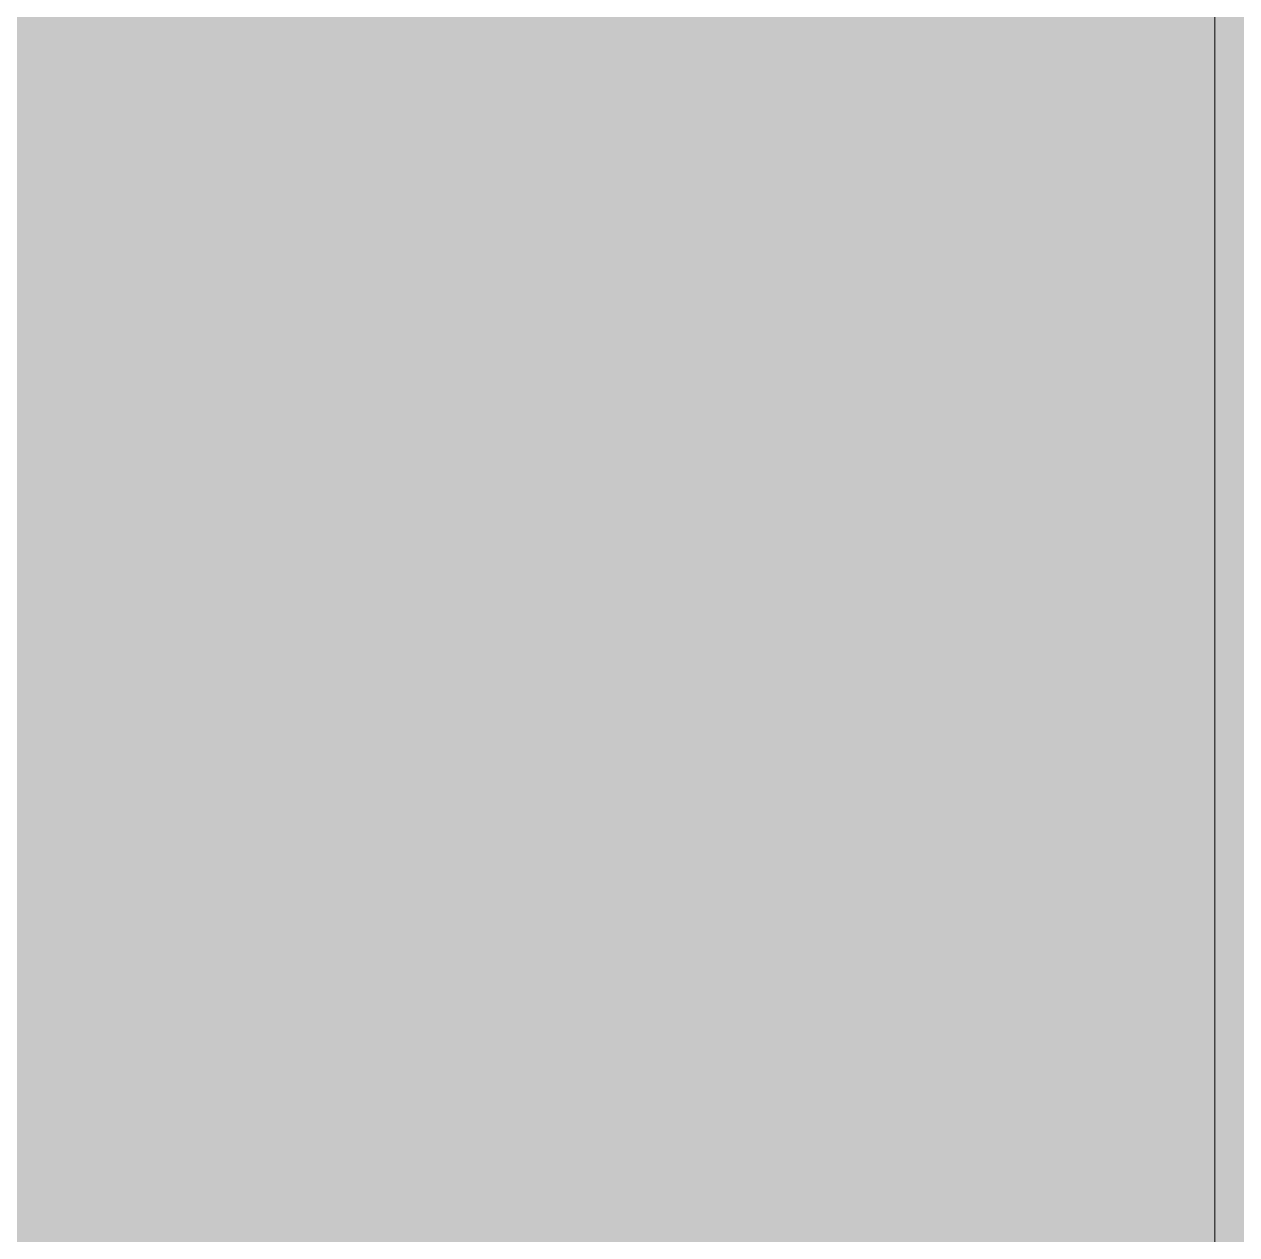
# Model space of a CAD drawing. Header units: inches. Extents: x -54880 to -186, y -132 to 853.
# Drawn here: x -16328.214 to -16325.149, y 142.26 to 145.321 of the extents above; entities that cross this region are included whole.
import ezdxf

# ---------------------------------------------------------------- set-up
doc = ezdxf.new("R2010")
doc.units = ezdxf.units.IN
doc.header["$MEASUREMENT"] = 0
doc.layers.add('Q-SPCQ', color=91, linetype='Continuous', lineweight=9)

# ---------------------------------------------------------------- blocks, each defined once
blk = doc.blocks.new('Basketball_Backstop-Performance_Sports_Systems-3103-Ceiling_Hung - 27_-0_ to 27_-11 7_8_-V226-Section 1')
at = {"layer": 'Q-SPCQ'}
h = blk.add_hatch(color=256, dxfattribs=at)
h.paths.add_polyline_path([(21677.5579, 115.5), (21705.4564, 115.5), (21704.644, 116.5), (21678.5579, 116.5), (21678.5579, 153.5), (21711.9278, 153.5), (21711.9278, 154.5), (21677.5579, 154.5), (21677.5579, 132.7109)], flags=0)
h.paths.add_polyline_path([(21719.0487, 115.5), (21746.5579, 115.5), (21746.5579, 154.5), (21712.1778, 154.5), (21712.2537, 153.5), (21745.5579, 153.5), (21745.5579, 116.5), (21719.3176, 116.4187), (21718.75, 115.5), (21718.8906, 115.5)], flags=0)
h.paths.add_polyline_path([(21721.3008, 118), (21724.0579, 118), (21724.0579, 136), (21700.0579, 136), (21700.0579, 118), (21703.8592, 118.0115), (21702.815, 119.7226), (21702.5703, 119.8016), (21702.4748, 119.8437), (21702.5703, 120), (21702.0579, 120), (21702.0579, 134), (21722.0579, 134), (21722.0579, 120), (21721.4416, 120), (21721.6411, 119.8437), (21721.137, 119.5831), (21720.2503, 118), (21721.0691, 118)], flags=0)
h = blk.add_hatch(color=256, dxfattribs=at)
h.paths.add_polyline_path([(21678.5579, 116.5), (21704.74, 116.5), (21704.2267, 117.3554), (21703.7828, 118), (21700.0579, 118), (21700.0579, 136), (21724.0579, 136), (21724.0579, 118), (21720.2045, 117.9182), (21719.4718, 116.5), (21745.5579, 116.5), (21745.5579, 153.5), (21712.1778, 153.5), (21712.1153, 145.8848), (21711.9903, 145.8848), (21711.9278, 146.0739), (21711.9278, 153.5), (21678.5579, 153.5), (21678.5579, 132.7109)], flags=0)
h.paths.add_polyline_path([(21702.0579, 120), (21702.5703, 120.0815), (21702.4748, 120.1562), (21702.9789, 120.2925), (21703.9492, 120.3054), (21715.9629, 120.3125), (21721.4442, 120.2432), (21721.6411, 120.1562), (21721.4416, 120), (21722.0579, 120), (21722.0579, 134), (21702.0579, 134), (21702.0579, 122.9009)], flags=0)
for p, q in [((21745.5579, 116.5), (21745.5579, 153.5)), ((21745.5579, 153.5), (21745.5579, 116.5))]:
    blk.add_line(p, q, dxfattribs=at)

msp = doc.modelspace()

# ---------------------------------------------------------------- block references
at = {"layer": 'Q-SPCQ'}
msp.add_blockref('Basketball_Backstop-Performance_Sports_Systems-3103-Ceiling_Hung - 27_-0_ to 27_-11 7_8_-V226-Section 1', (-38070.76169, 0), dxfattribs=at)

doc.saveas('drawing.dxf')
